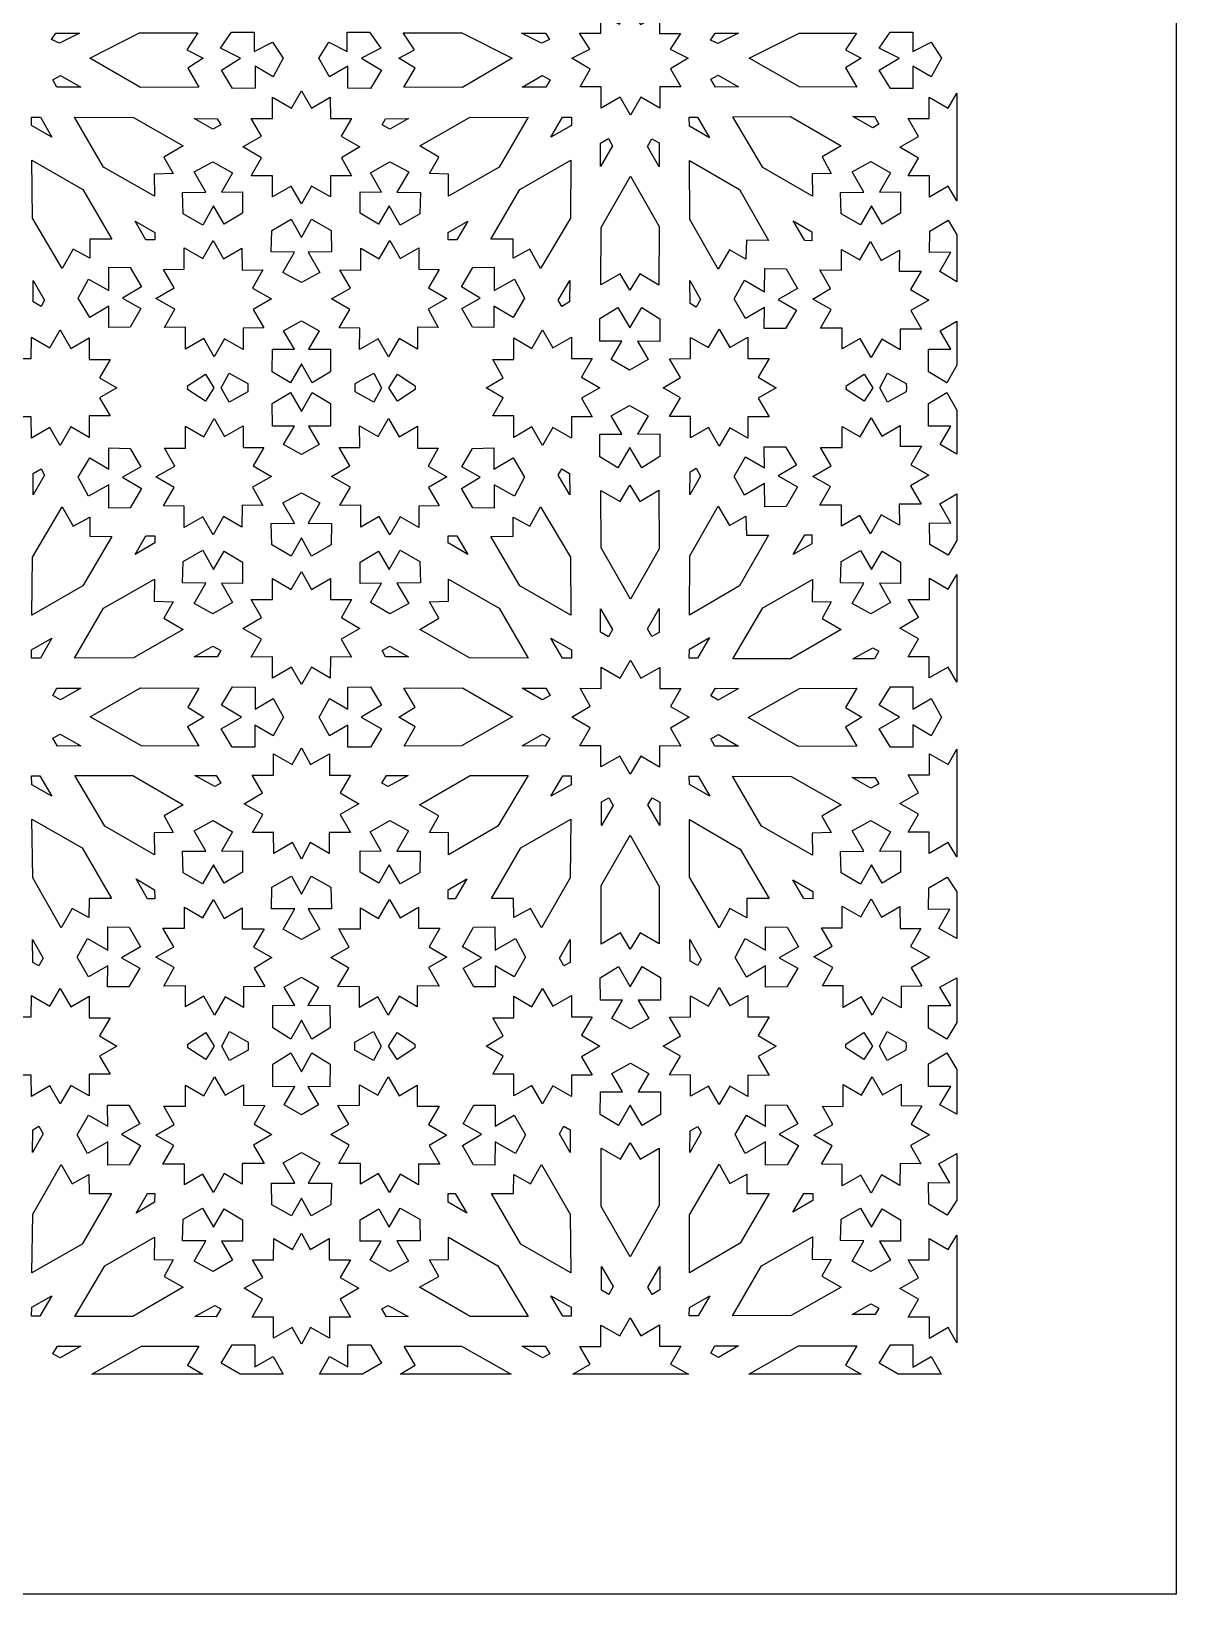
# Model space of a CAD drawing. Extents: x -340 to 340, y -245 to 245.
# Drawn here: x 235.5 to 340.1, y -245.1 to -102.7 of the extents above; entities that cross this region are included whole.
import ezdxf

# ---------------------------------------------------------------- set-up
doc = ezdxf.new("R2010")
doc.units = 0
doc.layers.add('LAYER_1', color=18, linetype='CONTINUOUS')

msp = doc.modelspace()

# ---------------------------------------------------------------- linework, layer by layer
at = {"layer": 'LAYER_1'}
msp.add_lwpolyline([(339.89, 144.89, 0.454904), (239.89, 244.89), (-340.11, 244.89), (-340.11, -245.11), (339.89, -245.11)], format="xyb", close=True, dxfattribs=at)
for points in [[(291.04, -102.07), (292.77, -101.2), (292.76, -102.89), (294.69, -102.9), (293.75, -104.32), (295.39, -105.16), (293.78, -106.12), (294.73, -107.75), (292.8, -107.75), (292.8, -109.69), (291.08, -108.7), (290.13, -110.35), (289.18, -108.7), (287.46, -109.7), (287.46, -107.77), (285.53, -107.77), (286.46, -106.14), (284.77, -105.16), (286.42, -104.31), (285.48, -102.87), (287.42, -102.88), (287.42, -101.19), (289.14, -102.06), (290.1, -100.62)], [(238.08, -103.79), (237.36, -103.44), (237.74, -102.86), (239.9, -102.86)], [(250.69, -102.85), (249.67, -104.38), (251.17, -105.16), (249.76, -106.05), (250.78, -107.8), (245.45, -107.81), (240.83, -105.16), (245.36, -102.84)], [(255.82, -102.77), (255.82, -104.54), (257.48, -103.69), (258.46, -105.16), (257.56, -106.85), (255.9, -105.87), (255.9, -107.89), (253.84, -107.9), (252.83, -106.24), (254.59, -105.16), (252.74, -104.22), (253.76, -102.77)], [(267.36, -104.22), (265.6, -105.16), (267.43, -106.24), (266.42, -107.9), (264.36, -107.89), (264.36, -105.87), (262.7, -106.85), (261.73, -105.16), (262.63, -103.69), (264.29, -104.54), (264.29, -102.77), (266.35, -102.77)], [(279.35, -105.16), (274.81, -107.81), (269.48, -107.8), (270.5, -106.05), (269.01, -105.16), (270.44, -104.38), (269.42, -102.85), (274.75, -102.84)], [(282.37, -102.86), (282.75, -103.44), (282.03, -103.79), (280.2, -102.86)], [(299.97, -102.88), (298.09, -103.82), (297.43, -103.49), (297.85, -102.87)], [(309.72, -104.4), (311.15, -105.16), (309.73, -106.03), (310.75, -107.78), (305.53, -107.77), (300.95, -105.16), (305.51, -102.88), (310.74, -102.87)], [(315.87, -102.77), (315.87, -104.53), (317.53, -103.68), (318.49, -105.16), (317.54, -106.86), (315.88, -105.88), (315.87, -107.9), (313.82, -107.9), (312.81, -106.23), (314.61, -105.16), (312.8, -104.22), (313.81, -102.77)], [(240.01, -107.79), (237.84, -107.79), (237.46, -107.13), (238.18, -106.73)], [(282.8, -107.13), (282.41, -107.79), (280.25, -107.79), (282.08, -106.73)], [(299.99, -107.77), (297.88, -107.78), (297.46, -107.07), (298.12, -106.7)], [(261.04, -109.7), (262.76, -108.7), (262.77, -110.63), (264.7, -110.63), (263.76, -112.26), (265.46, -113.24), (263.77, -114.23), (264.71, -115.86), (262.78, -115.86), (262.78, -117.79), (261.06, -116.8), (260.13, -118.42), (259.2, -116.8), (257.48, -117.79), (257.48, -115.86), (255.55, -115.86), (256.49, -114.23), (254.8, -113.24), (256.5, -112.26), (255.56, -110.63), (257.49, -110.63), (257.5, -108.7), (259.22, -109.7), (260.13, -108.12)], [(319.89, -118.16), (319.1, -116.81), (317.39, -117.81), (317.38, -115.87), (315.45, -115.88), (316.38, -114.25), (314.69, -113.27), (316.38, -112.28), (315.44, -110.65), (317.37, -110.65), (317.36, -108.71), (319.09, -109.71), (319.89, -108.35)], [(236.33, -110.53), (237.39, -112.36), (235.51, -111.28), (235.51, -110.52)], [(244.81, -110.55), (249.34, -113.14), (247.59, -114.16), (248.44, -115.67), (246.71, -115.71), (246.73, -117.73), (242.1, -115.09), (239.44, -110.52)], [(252.45, -110.66), (252.77, -111.22), (252.06, -111.62), (250.36, -110.64)], [(268.19, -111.62), (267.48, -111.22), (267.81, -110.66), (269.9, -110.64)], [(278.16, -115.09), (273.53, -117.73), (273.55, -115.71), (271.82, -115.67), (272.67, -114.16), (270.92, -113.14), (275.45, -110.55), (280.81, -110.52)], [(284.74, -111.28), (282.87, -112.36), (283.93, -110.53), (284.75, -110.52)], [(296.25, -110.52), (297.33, -112.4), (295.5, -111.34), (295.49, -110.52)], [(309.34, -113.13), (307.59, -114.13), (308.43, -115.65), (306.7, -115.68), (306.71, -117.71), (302.19, -115.1), (299.45, -110.48), (304.73, -110.47)], [(312.77, -111.16), (312.21, -111.48), (310.39, -110.46), (312.36, -110.46)], [(288.48, -113.14), (287.39, -115.01), (287.4, -112.89), (288.11, -112.48)], [(292.73, -112.87), (292.74, -115.04), (291.68, -113.21), (292.08, -112.49)], [(240.21, -117.12), (242.86, -121.63), (240.84, -121.64), (240.83, -123.37), (239.31, -122.55), (238.32, -124.31), (235.61, -119.72), (235.56, -114.44)], [(253.84, -115.6), (252.84, -117.36), (254.77, -117.33), (254.75, -119.28), (253.09, -120.28), (252.13, -118.61), (251.13, -120.36), (249.34, -119.34), (249.28, -117.4), (251.41, -117.37), (250.35, -115.52), (252.05, -114.58)], [(269.91, -115.52), (268.84, -117.37), (270.98, -117.4), (270.92, -119.34), (269.13, -120.36), (268.13, -118.61), (267.17, -120.28), (265.5, -119.28), (265.49, -117.33), (267.42, -117.36), (266.42, -115.6), (268.2, -114.58)], [(284.65, -119.72), (281.94, -124.31), (280.95, -122.55), (279.43, -123.37), (279.42, -121.64), (277.4, -121.63), (280.05, -117.12), (284.7, -114.44)], [(300.06, -117.12), (302.71, -121.75), (300.69, -121.73), (300.65, -123.47), (299.14, -122.62), (298.13, -124.37), (295.54, -119.84), (295.5, -114.46)], [(313.83, -115.6), (312.83, -117.35), (314.75, -117.33), (314.74, -119.28), (313.06, -120.28), (312.11, -118.6), (311.11, -120.35), (309.32, -119.33), (309.27, -117.38), (311.4, -117.36), (310.35, -115.51), (312.05, -114.57)], [(292.74, -120.5), (292.72, -125.83), (290.97, -124.8), (290.08, -126.29), (289.19, -124.79), (287.44, -125.81), (287.46, -120.58), (290.12, -115.91)], [(246.76, -121.04), (246.76, -121.69), (245.95, -121.69), (244.96, -119.99)], [(262.83, -120.86), (262.88, -122.8), (260.75, -122.82), (261.81, -124.68), (260.13, -125.6), (258.45, -124.68), (259.51, -122.82), (257.38, -122.8), (257.42, -120.86), (259.21, -119.83), (260.13, -121.48), (261.05, -119.83)], [(274.31, -121.69), (273.5, -121.69), (273.5, -121.04), (275.3, -119.99)], [(306.65, -120.96), (306.66, -121.78), (306.01, -121.77), (304.96, -119.97)], [(319.89, -121.26), (319.89, -125.52), (318.32, -124.58), (319.32, -122.83), (317.4, -122.85), (317.41, -120.9), (319.09, -119.91)], [(253.04, -123.44), (254.71, -122.47), (254.72, -124.46), (256.62, -124.45), (255.67, -126.1), (257.4, -127.09), (255.73, -128.06), (256.7, -129.73), (254.82, -129.74), (254.83, -131.7), (253.13, -130.73), (252.19, -132.36), (251.22, -130.69), (249.55, -131.66), (249.55, -129.67), (247.65, -129.68), (248.59, -128.03), (246.87, -127.04), (248.53, -126.07), (247.56, -124.4), (249.44, -124.39), (249.44, -122.43), (251.14, -123.4), (252.07, -121.77)], [(269.12, -123.4), (270.82, -122.43), (270.82, -124.39), (272.7, -124.4), (271.72, -126.07), (273.39, -127.04), (271.67, -128.03), (272.61, -129.68), (270.71, -129.67), (270.71, -131.66), (269.04, -130.69), (268.07, -132.36), (267.13, -130.73), (265.43, -131.7), (265.44, -129.74), (263.56, -129.73), (264.53, -128.06), (262.86, -127.09), (264.59, -126.1), (263.64, -124.45), (265.54, -124.46), (265.55, -122.47), (267.22, -123.44), (268.19, -121.77)], [(312.99, -123.6), (314.64, -122.65), (314.63, -124.55), (316.62, -124.55), (315.65, -126.23), (317.32, -127.2), (315.69, -128.14), (316.66, -129.84), (314.71, -129.84), (314.7, -131.72), (313.03, -130.75), (312.06, -132.42), (311.07, -130.69), (309.43, -131.64), (309.43, -129.74), (307.45, -129.74), (308.41, -128.06), (306.74, -127.1), (308.37, -126.15), (307.4, -124.45), (309.36, -124.46), (309.36, -122.57), (311.03, -123.54), (312, -121.87)], [(244.51, -124.22), (245.55, -126), (243.82, -127.02), (245.5, -127.96), (244.53, -129.65), (242.58, -129.69), (242.57, -127.76), (240.84, -128.78), (239.79, -127.01), (240.71, -125.29), (242.57, -126.33), (242.56, -124.19)], [(277.69, -126.33), (279.55, -125.29), (280.47, -127.01), (279.42, -128.78), (277.68, -127.76), (277.68, -129.69), (275.73, -129.65), (274.76, -127.96), (276.44, -127.02), (274.71, -126), (275.75, -124.22), (277.7, -124.19)], [(304.32, -124.36), (305.34, -126.15), (303.59, -127.15), (305.26, -128.11), (304.27, -129.79), (302.32, -129.8), (302.34, -127.87), (300.6, -128.87), (299.57, -127.09), (300.51, -125.38), (302.36, -126.44), (302.38, -124.31)], [(236.71, -127.2), (236.39, -127.77), (235.69, -127.36), (235.67, -125.4)], [(284.57, -127.36), (283.87, -127.77), (283.55, -127.2), (284.59, -125.4)], [(296.52, -127.13), (296.12, -127.84), (295.56, -127.51), (295.55, -125.42)], [(290.06, -129.72), (291.15, -127.88), (292.8, -128.9), (292.79, -130.96), (290.78, -130.95), (291.75, -132.62), (290.05, -133.57), (288.36, -132.61), (289.34, -130.95), (287.32, -130.94), (287.33, -128.88), (288.99, -127.87)], [(261.75, -130.01), (260.77, -131.67), (262.78, -131.68), (262.78, -133.74), (261.12, -134.75), (260.13, -133), (259.14, -134.75), (257.47, -133.74), (257.48, -131.68), (259.49, -131.67), (258.51, -130.01), (260.13, -129.08)], [(319.89, -133.14), (318.96, -134.75), (317.3, -133.73), (317.31, -131.67), (319.33, -131.67), (318.35, -130), (319.89, -129.13)], [(239.11, -131.6), (240.78, -130.63), (240.78, -132.62), (242.68, -132.62), (241.73, -134.27), (243.3, -135.18), (241.73, -136.09), (242.68, -137.74), (240.78, -137.74), (240.78, -139.73), (239.11, -138.76), (238.15, -140.44), (237.2, -138.81), (235.51, -139.79), (235.5, -137.83), (233.62, -137.83), (234.59, -136.15), (232.92, -135.18), (234.59, -134.21), (233.62, -132.53), (235.5, -132.53), (235.51, -130.57), (237.2, -131.55), (238.15, -129.92)], [(283.06, -131.55), (284.75, -130.57), (284.75, -132.53), (286.64, -132.53), (285.67, -134.21), (287.34, -135.18), (285.67, -136.15), (286.64, -137.83), (284.75, -137.83), (284.75, -139.79), (283.06, -138.81), (282.11, -140.44), (281.15, -138.76), (279.48, -139.73), (279.48, -137.74), (277.58, -137.74), (278.53, -136.09), (276.96, -135.18), (278.53, -134.27), (277.58, -132.62), (279.48, -132.62), (279.48, -130.63), (281.15, -131.6), (282.11, -129.92)], [(299.2, -131.53), (300.83, -130.58), (300.83, -132.51), (302.76, -132.51), (301.77, -134.23), (303.42, -135.18), (301.77, -136.12), (302.76, -137.85), (300.83, -137.84), (300.83, -139.78), (299.2, -138.83), (298.21, -140.52), (297.24, -138.82), (295.61, -139.76), (295.61, -137.82), (293.68, -137.82), (294.69, -136.1), (293.11, -135.18), (294.69, -134.26), (293.68, -132.54), (295.61, -132.53), (295.61, -130.6), (297.24, -131.53), (298.21, -129.84)], [(255.23, -134.81), (255.24, -135.18), (255.23, -135.55), (253.53, -136.5), (252.82, -135.18), (253.53, -133.86)], [(267.43, -135.18), (266.73, -136.5), (265.03, -135.55), (265.02, -135.18), (265.03, -134.81), (266.73, -133.86)], [(315.27, -134.81), (315.29, -135.18), (315.27, -135.55), (313.57, -136.5), (312.87, -135.18), (313.57, -133.86)], [(252.16, -135.18), (251.38, -136.42), (249.75, -135.34), (249.76, -135.18), (249.75, -135.02), (251.38, -133.94)], [(270.5, -135.02), (270.5, -135.18), (270.5, -135.34), (268.88, -136.42), (268.1, -135.18), (268.88, -133.94)], [(312.21, -135.18), (311.42, -136.42), (309.8, -135.34), (309.81, -135.18), (309.8, -135.02), (311.42, -133.94)], [(262.78, -136.62), (262.78, -138.68), (260.77, -138.69), (261.75, -140.35), (260.13, -141.28), (258.51, -140.35), (259.49, -138.69), (257.48, -138.68), (257.47, -136.62), (259.14, -135.61), (260.13, -137.36), (261.12, -135.61)], [(319.89, -137.22), (319.89, -141.23), (318.35, -140.35), (319.33, -138.69), (317.31, -138.69), (317.3, -136.63), (318.96, -135.61)], [(253.13, -139.63), (254.83, -138.66), (254.82, -140.62), (256.7, -140.63), (255.73, -142.3), (257.4, -143.27), (255.67, -144.26), (256.62, -145.91), (254.72, -145.9), (254.71, -147.89), (253.04, -146.92), (252.07, -148.59), (251.14, -146.96), (249.44, -147.93), (249.44, -145.97), (247.56, -145.96), (248.53, -144.29), (246.87, -143.32), (248.59, -142.33), (247.65, -140.68), (249.55, -140.69), (249.55, -138.7), (251.22, -139.67), (252.19, -138)], [(269.04, -139.67), (270.71, -138.7), (270.71, -140.69), (272.61, -140.68), (271.67, -142.33), (273.39, -143.32), (271.72, -144.29), (272.7, -145.96), (270.82, -145.97), (270.82, -147.93), (269.12, -146.96), (268.19, -148.59), (267.22, -146.92), (265.55, -147.89), (265.54, -145.9), (263.64, -145.91), (264.59, -144.26), (262.86, -143.27), (264.53, -142.3), (263.56, -140.63), (265.44, -140.62), (265.43, -138.66), (267.13, -139.63), (268.07, -138)], [(291.75, -137.74), (290.78, -139.41), (292.79, -139.4), (292.8, -141.46), (291.15, -142.48), (290.06, -140.64), (288.99, -142.49), (287.33, -141.48), (287.32, -139.42), (289.34, -139.41), (288.36, -137.75), (290.05, -136.79)], [(313.03, -139.61), (314.7, -138.64), (314.71, -140.52), (316.66, -140.52), (315.69, -142.22), (317.32, -143.16), (315.65, -144.13), (316.62, -145.8), (314.63, -145.81), (314.64, -147.71), (312.99, -146.76), (312, -148.49), (311.03, -146.82), (309.36, -147.79), (309.36, -145.9), (307.4, -145.9), (308.37, -144.2), (306.74, -143.26), (308.41, -142.3), (307.45, -140.62), (309.43, -140.62), (309.43, -138.72), (311.07, -139.67), (312.06, -137.94)], [(244.53, -140.71), (245.5, -142.4), (243.82, -143.34), (245.55, -144.36), (244.51, -146.14), (242.56, -146.17), (242.57, -144.03), (240.71, -145.07), (239.79, -143.35), (240.84, -141.58), (242.57, -142.6), (242.58, -140.67)], [(277.68, -142.6), (279.42, -141.58), (280.47, -143.35), (279.55, -145.07), (277.69, -144.03), (277.7, -146.17), (275.75, -146.14), (274.71, -144.36), (276.44, -143.34), (274.76, -142.4), (275.73, -140.71), (277.68, -140.67)], [(304.27, -140.57), (305.26, -142.25), (303.59, -143.21), (305.34, -144.21), (304.32, -146), (302.38, -146.05), (302.36, -143.92), (300.51, -144.98), (299.57, -143.27), (300.6, -141.49), (302.34, -142.49), (302.32, -140.56)], [(236.71, -143.16), (235.67, -144.96), (235.69, -143), (236.39, -142.59)], [(284.57, -143), (284.59, -144.96), (283.55, -143.16), (283.87, -142.59)], [(296.52, -143.23), (295.55, -144.94), (295.56, -142.85), (296.12, -142.52)], [(261.81, -145.68), (260.75, -147.54), (262.88, -147.55), (262.83, -149.5), (261.05, -150.53), (260.13, -148.88), (259.21, -150.53), (257.42, -149.5), (257.38, -147.55), (259.51, -147.54), (258.45, -145.68), (260.13, -144.76)], [(290.97, -145.56), (292.72, -144.53), (292.74, -149.86), (290.12, -154.45), (287.46, -149.78), (287.44, -144.55), (289.19, -145.56), (290.08, -144.07)], [(319.89, -149.1), (319.09, -150.45), (317.41, -149.46), (317.4, -147.51), (319.32, -147.53), (318.32, -145.78), (319.89, -144.84)], [(239.31, -147.81), (240.83, -146.98), (240.84, -148.72), (242.86, -148.73), (240.21, -153.23), (235.56, -155.92), (235.61, -150.64), (238.32, -146.05)], [(284.65, -150.64), (284.7, -155.92), (280.05, -153.23), (277.4, -148.73), (279.42, -148.72), (279.43, -146.98), (280.95, -147.81), (281.94, -146.05)], [(299.14, -147.74), (300.65, -146.89), (300.69, -148.63), (302.71, -148.61), (300.06, -153.24), (295.5, -155.9), (295.54, -150.52), (298.13, -145.99)], [(246.76, -149.32), (244.96, -150.37), (245.95, -148.67), (246.76, -148.67)], [(274.31, -148.67), (275.3, -150.37), (273.5, -149.32), (273.5, -148.67)], [(306.65, -149.4), (304.96, -150.39), (306.01, -148.59), (306.66, -148.58)], [(252.13, -151.75), (253.09, -150.08), (254.75, -151.08), (254.77, -153.02), (252.84, -153), (253.84, -154.75), (252.05, -155.78), (250.35, -154.84), (251.41, -152.99), (249.28, -152.96), (249.34, -151.02), (251.13, -150)], [(270.92, -151.02), (270.98, -152.96), (268.84, -152.99), (269.91, -154.84), (268.2, -155.78), (266.42, -154.75), (267.42, -153), (265.49, -153.02), (265.5, -151.08), (267.17, -150.08), (268.13, -151.75), (269.13, -150)], [(312.11, -151.76), (313.06, -150.08), (314.74, -151.08), (314.75, -153.02), (312.83, -153.01), (313.83, -154.76), (312.05, -155.79), (310.35, -154.85), (311.4, -153), (309.27, -152.98), (309.32, -151.03), (311.11, -150.01)], [(261.06, -153.56), (262.78, -152.57), (262.78, -154.5), (264.71, -154.5), (263.77, -156.13), (265.46, -157.12), (263.76, -158.1), (264.7, -159.73), (262.77, -159.72), (262.76, -161.66), (261.04, -160.66), (260.13, -162.24), (259.22, -160.66), (257.5, -161.66), (257.49, -159.72), (255.56, -159.73), (256.5, -158.1), (254.8, -157.12), (256.49, -156.13), (255.55, -154.5), (257.48, -154.5), (257.48, -152.57), (259.2, -153.56), (260.13, -151.94)], [(319.89, -162.01), (319.09, -160.65), (317.36, -161.64), (317.37, -159.71), (315.44, -159.71), (316.38, -158.08), (314.69, -157.09), (316.38, -156.11), (315.45, -154.48), (317.38, -154.49), (317.39, -152.55), (319.1, -153.55), (319.89, -152.2)], [(246.71, -154.65), (248.44, -154.69), (247.59, -156.2), (249.34, -157.21), (244.81, -159.81), (239.44, -159.84), (242.1, -155.27), (246.73, -152.63)], [(278.16, -155.27), (280.81, -159.84), (275.45, -159.81), (270.92, -157.21), (272.67, -156.2), (271.82, -154.69), (273.55, -154.65), (273.53, -152.63)], [(306.7, -154.68), (308.43, -154.71), (307.59, -156.23), (309.34, -157.23), (304.73, -159.89), (299.45, -159.88), (302.19, -155.26), (306.71, -152.65)], [(288.48, -157.22), (288.11, -157.88), (287.4, -157.47), (287.39, -155.35)], [(292.73, -157.48), (292.08, -157.87), (291.68, -157.15), (292.74, -155.32)], [(236.33, -159.83), (235.51, -159.84), (235.51, -159.08), (237.39, -158)], [(284.74, -159.08), (284.75, -159.84), (283.93, -159.83), (282.87, -158)], [(296.25, -159.84), (295.49, -159.84), (295.5, -159.02), (297.33, -157.96)], [(252.77, -159.14), (252.45, -159.7), (250.36, -159.72), (252.06, -158.74)], [(269.9, -159.72), (267.81, -159.7), (267.48, -159.14), (268.19, -158.74)], [(312.77, -159.2), (312.36, -159.9), (310.39, -159.9), (312.21, -158.88)], [(291.08, -161.66), (292.8, -160.67), (292.8, -162.61), (294.73, -162.61), (293.78, -164.24), (295.47, -165.22), (293.78, -166.2), (294.71, -167.84), (292.78, -167.83), (292.78, -169.76), (291.06, -168.76), (290.11, -170.41), (289.16, -168.76), (287.44, -169.75), (287.44, -167.82), (285.51, -167.81), (286.46, -166.18), (284.77, -165.2), (286.46, -164.22), (285.53, -162.58), (287.46, -162.59), (287.46, -160.66), (289.18, -161.66), (290.13, -160.01)], [(238.18, -163.63), (237.46, -163.23), (237.84, -162.57), (240.01, -162.56)], [(250.78, -162.56), (249.76, -164.3), (251.24, -165.2), (249.75, -166.09), (250.77, -167.84), (245.55, -167.83), (240.88, -165.18), (245.45, -162.55)], [(255.9, -162.47), (255.9, -164.48), (257.56, -163.51), (258.51, -165.21), (257.56, -166.91), (255.89, -165.93), (255.89, -167.95), (253.83, -167.95), (252.82, -166.28), (254.67, -165.2), (252.83, -164.12), (253.84, -162.46)], [(267.43, -164.12), (265.59, -165.2), (267.43, -166.28), (266.43, -167.95), (264.37, -167.95), (264.36, -165.93), (262.7, -166.91), (261.75, -165.21), (262.7, -163.51), (264.36, -164.48), (264.36, -162.47), (266.42, -162.46)], [(279.38, -165.18), (274.71, -167.83), (269.49, -167.84), (270.51, -166.09), (269.02, -165.2), (270.5, -164.3), (269.48, -162.56), (274.81, -162.55)], [(282.41, -162.57), (282.8, -163.23), (282.08, -163.63), (280.25, -162.56)], [(299.99, -162.59), (298.12, -163.66), (297.46, -163.28), (297.88, -162.58)], [(309.73, -164.33), (311.22, -165.22), (309.74, -166.12), (310.76, -167.86), (305.43, -167.87), (300.86, -165.24), (305.53, -162.59), (310.75, -162.58)], [(315.87, -162.46), (315.88, -164.48), (317.54, -163.5), (318.49, -165.2), (317.54, -166.9), (315.88, -165.92), (315.88, -167.94), (313.82, -167.95), (312.81, -166.28), (314.65, -165.2), (312.81, -164.13), (313.82, -162.46)], [(240.01, -167.83), (237.9, -167.84), (237.48, -167.14), (238.13, -166.76)], [(260.96, -169.54), (262.68, -168.55), (262.68, -170.49), (264.61, -170.49), (263.67, -172.12), (265.36, -173.11), (263.66, -174.08), (264.6, -175.72), (262.67, -175.71), (262.66, -177.64), (260.94, -176.64), (260.13, -178.14), (259.31, -176.64), (257.6, -177.64), (257.59, -175.71), (255.66, -175.72), (256.6, -174.08), (254.9, -173.11), (256.59, -172.12), (255.65, -170.49), (257.58, -170.49), (257.57, -168.55), (259.3, -169.54), (260.13, -168.01)], [(282.78, -167.14), (282.36, -167.84), (280.25, -167.83), (282.12, -166.76)], [(299.99, -167.86), (297.83, -167.85), (297.45, -167.2), (298.16, -166.79)], [(319.89, -177.93), (319.09, -176.64), (317.36, -177.63), (317.37, -175.7), (315.44, -175.69), (316.38, -174.06), (314.69, -173.08), (316.38, -172.1), (315.45, -170.46), (317.38, -170.47), (317.39, -168.54), (319.1, -169.54), (319.89, -168.12)], [(236.29, -170.56), (237.38, -172.42), (235.55, -171.38), (235.53, -170.56)], [(249.36, -173.19), (247.61, -174.2), (248.45, -175.71), (246.72, -175.74), (246.73, -177.77), (242.21, -175.16), (239.47, -170.54), (244.75, -170.53)], [(252.79, -171.22), (252.23, -171.54), (250.41, -170.52), (252.37, -170.52)], [(269.85, -170.52), (268.03, -171.54), (267.47, -171.22), (267.89, -170.52)], [(280.79, -170.54), (278.05, -175.16), (273.53, -177.77), (273.54, -175.74), (271.81, -175.71), (272.65, -174.2), (270.9, -173.19), (275.51, -170.53)], [(284.71, -171.38), (282.88, -172.42), (283.97, -170.56), (284.72, -170.56)], [(296.31, -170.59), (297.37, -172.42), (295.5, -171.34), (295.49, -170.58)], [(304.79, -170.61), (309.32, -173.21), (307.57, -174.22), (308.42, -175.73), (306.69, -175.77), (306.71, -177.79), (302.08, -175.15), (299.43, -170.59)], [(312.43, -170.72), (312.76, -171.28), (312.05, -171.68), (310.35, -170.7)], [(288.54, -173.27), (287.48, -175.1), (287.49, -172.93), (288.14, -172.55)], [(292.8, -172.97), (292.8, -175.09), (291.72, -173.21), (292.09, -172.55)], [(240.14, -177.13), (242.81, -181.75), (240.78, -181.74), (240.76, -183.48), (239.24, -182.64), (238.24, -184.4), (235.63, -179.87), (235.56, -174.5)], [(253.85, -175.66), (252.85, -177.41), (254.77, -177.4), (254.75, -179.35), (253.08, -180.34), (252.13, -178.66), (251.12, -180.41), (249.34, -179.39), (249.29, -177.44), (251.42, -177.42), (250.36, -175.57), (252.07, -174.63)], [(269.9, -175.57), (268.84, -177.42), (270.97, -177.44), (270.92, -179.39), (269.14, -180.41), (268.13, -178.66), (267.18, -180.34), (265.5, -179.35), (265.49, -177.4), (267.41, -177.41), (266.41, -175.66), (268.19, -174.63)], [(284.63, -179.87), (282.02, -184.4), (281.02, -182.64), (279.5, -183.48), (279.47, -181.74), (277.45, -181.75), (280.12, -177.13), (284.69, -174.5)], [(300.13, -177.24), (302.76, -181.75), (300.74, -181.75), (300.72, -183.49), (299.2, -182.65), (298.21, -184.42), (295.52, -179.81), (295.5, -174.53)], [(313.82, -175.67), (312.82, -177.42), (314.75, -177.4), (314.74, -179.35), (313.07, -180.35), (312.11, -178.67), (311.11, -180.42), (309.32, -179.41), (309.27, -177.46), (311.4, -177.43), (310.33, -175.58), (312.04, -174.64)], [(292.74, -180.65), (292.74, -185.88), (291, -184.86), (290.11, -186.35), (289.22, -184.86), (287.47, -185.89), (287.46, -180.55), (290.09, -175.97)], [(246.75, -180.94), (246.76, -181.76), (246.11, -181.76), (245.05, -179.96)], [(262.81, -180.72), (262.87, -182.67), (260.74, -182.69), (261.8, -184.54), (260.13, -185.47), (258.46, -184.54), (259.52, -182.69), (257.39, -182.67), (257.44, -180.72), (259.23, -179.7), (260.13, -181.34), (261.03, -179.7)], [(274.15, -181.76), (273.5, -181.76), (273.51, -180.94), (275.21, -179.96)], [(306.74, -181.1), (306.74, -181.76), (305.93, -181.75), (304.94, -180.05)], [(319.89, -181.14), (319.89, -185.39), (318.24, -184.46), (319.24, -182.71), (317.31, -182.73), (317.32, -180.78), (318.99, -179.78)], [(253.1, -183.55), (254.74, -182.59), (254.74, -184.5), (256.73, -184.49), (255.77, -186.17), (257.44, -187.13), (255.82, -188.08), (256.8, -189.77), (254.84, -189.78), (254.85, -191.66), (253.17, -190.7), (252.21, -192.38), (251.22, -190.65), (249.57, -191.61), (249.57, -189.71), (247.58, -189.72), (248.54, -188.04), (246.87, -187.08), (248.49, -186.13), (247.51, -184.43), (249.47, -184.43), (249.47, -182.54), (251.14, -183.51), (252.1, -181.83)], [(269.12, -183.51), (270.79, -182.54), (270.79, -184.43), (272.75, -184.43), (271.77, -186.13), (273.39, -187.08), (271.72, -188.04), (272.68, -189.72), (270.69, -189.71), (270.69, -191.61), (269.04, -190.65), (268.05, -192.38), (267.09, -190.7), (265.41, -191.66), (265.42, -189.78), (263.46, -189.77), (264.44, -188.08), (262.81, -187.13), (264.49, -186.17), (263.53, -184.49), (265.52, -184.5), (265.52, -182.59), (267.16, -183.55), (268.16, -181.83)], [(313.02, -183.45), (314.69, -182.48), (314.7, -184.47), (316.6, -184.46), (315.65, -186.11), (317.38, -187.1), (315.71, -188.07), (316.68, -189.74), (314.8, -189.75), (314.81, -191.71), (313.11, -190.74), (312.17, -192.38), (311.2, -190.7), (309.53, -191.68), (309.53, -189.69), (307.63, -189.69), (308.57, -188.04), (306.85, -187.06), (308.52, -186.08), (307.54, -184.41), (309.43, -184.4), (309.42, -182.44), (311.12, -183.42), (312.06, -181.78)], [(244.43, -184.35), (245.46, -186.14), (243.72, -187.15), (245.39, -188.1), (244.41, -189.78), (242.46, -189.8), (242.47, -187.87), (240.73, -188.89), (239.69, -187.1), (240.62, -185.39), (242.48, -186.45), (242.49, -184.31)], [(277.78, -186.45), (279.64, -185.39), (280.57, -187.1), (279.53, -188.89), (277.79, -187.87), (277.8, -189.8), (275.85, -189.78), (274.87, -188.1), (276.54, -187.15), (274.8, -186.14), (275.83, -184.35), (277.77, -184.31)], [(304.4, -184.35), (305.43, -186.14), (303.69, -187.15), (305.37, -188.1), (304.39, -189.78), (302.44, -189.81), (302.45, -187.88), (300.71, -188.9), (299.67, -187.12), (300.59, -185.4), (302.45, -186.45), (302.45, -184.32)], [(236.6, -187.18), (236.2, -187.89), (235.64, -187.56), (235.62, -185.47)], [(284.62, -187.56), (284.06, -187.89), (283.66, -187.18), (284.64, -185.47)], [(296.58, -187.3), (296.26, -187.86), (295.56, -187.45), (295.55, -185.49)], [(292.85, -188.95), (292.85, -191.01), (290.84, -191.01), (291.81, -192.68), (290.12, -193.63), (288.42, -192.68), (289.4, -191.01), (287.38, -191.02), (287.37, -188.96), (289.03, -187.94), (290.11, -189.78), (291.19, -187.94)], [(261.69, -189.81), (260.72, -191.48), (262.73, -191.47), (262.75, -193.53), (261.09, -194.55), (260.13, -192.83), (259.17, -194.55), (257.51, -193.53), (257.53, -191.47), (259.54, -191.48), (258.57, -189.81), (260.13, -188.91)], [(319.89, -193.05), (318.97, -194.56), (317.31, -193.56), (317.3, -191.49), (319.32, -191.49), (318.33, -189.83), (319.89, -188.98)], [(239.11, -191.6), (240.78, -190.64), (240.78, -192.63), (242.68, -192.63), (241.73, -194.27), (243.3, -195.19), (241.73, -196.1), (242.68, -197.75), (240.78, -197.75), (240.78, -199.74), (239.11, -198.77), (238.15, -200.45), (237.2, -198.82), (235.51, -199.8), (235.5, -197.84), (233.62, -197.83), (234.59, -196.16), (232.92, -195.19), (234.59, -194.21), (233.62, -192.54), (235.5, -192.54), (235.51, -190.58), (237.2, -191.56), (238.15, -189.93)], [(283.06, -191.56), (284.75, -190.58), (284.75, -192.54), (286.64, -192.54), (285.67, -194.21), (287.34, -195.19), (285.67, -196.16), (286.64, -197.83), (284.75, -197.84), (284.75, -199.8), (283.06, -198.82), (282.11, -200.45), (281.15, -198.77), (279.48, -199.74), (279.48, -197.75), (277.58, -197.75), (278.53, -196.1), (276.96, -195.19), (278.53, -194.27), (277.58, -192.63), (279.48, -192.63), (279.48, -190.64), (281.15, -191.6), (282.11, -189.93)], [(299.2, -191.53), (300.83, -190.59), (300.83, -192.52), (302.76, -192.52), (301.77, -194.24), (303.42, -195.19), (301.77, -196.13), (302.76, -197.86), (300.83, -197.85), (300.83, -199.79), (299.2, -198.84), (298.21, -200.53), (297.24, -198.83), (295.61, -199.77), (295.61, -197.83), (293.68, -197.82), (294.69, -196.1), (293.11, -195.19), (294.69, -194.27), (293.68, -192.55), (295.61, -192.54), (295.61, -190.61), (297.24, -191.54), (298.21, -189.84)], [(252.19, -195.19), (251.41, -196.42), (249.79, -195.35), (249.79, -195.19), (249.79, -195.03), (251.41, -193.95)], [(255.26, -194.82), (255.27, -195.19), (255.26, -195.55), (253.56, -196.5), (252.86, -195.19), (253.56, -193.87)], [(267.4, -195.19), (266.7, -196.5), (265, -195.55), (264.99, -195.19), (265, -194.82), (266.7, -193.87)], [(270.47, -195.03), (270.47, -195.19), (270.47, -195.35), (268.85, -196.42), (268.06, -195.19), (268.85, -193.95)], [(312.18, -195.19), (311.39, -196.42), (309.77, -195.35), (309.77, -195.19), (309.77, -195.03), (311.39, -193.95)], [(315.24, -194.82), (315.25, -195.19), (315.24, -195.55), (313.54, -196.5), (312.84, -195.19), (313.54, -193.87)], [(262.75, -196.84), (262.73, -198.9), (260.72, -198.89), (261.69, -200.56), (260.13, -201.46), (258.57, -200.56), (259.54, -198.89), (257.53, -198.9), (257.51, -196.84), (259.17, -195.82), (260.13, -197.54), (261.09, -195.82)], [(319.89, -197.32), (319.89, -201.39), (318.33, -200.55), (319.32, -198.89), (317.3, -198.88), (317.31, -196.82), (318.97, -195.81)], [(291.81, -197.7), (290.84, -199.36), (292.85, -199.36), (292.85, -201.43), (291.19, -202.44), (290.11, -200.59), (289.03, -202.43), (287.37, -201.42), (287.38, -199.36), (289.4, -199.36), (288.42, -197.69), (290.12, -196.74)], [(253.17, -199.67), (254.85, -198.71), (254.84, -200.59), (256.8, -200.6), (255.82, -202.3), (257.44, -203.25), (255.77, -204.21), (256.73, -205.88), (254.74, -205.88), (254.74, -207.78), (253.1, -206.82), (252.1, -208.54), (251.14, -206.87), (249.47, -207.83), (249.47, -205.95), (247.51, -205.94), (248.49, -204.24), (246.87, -203.3), (248.54, -202.34), (247.58, -200.66), (249.57, -200.66), (249.57, -198.76), (251.22, -199.72), (252.21, -198)], [(269.04, -199.72), (270.69, -198.76), (270.69, -200.66), (272.68, -200.66), (271.72, -202.34), (273.39, -203.3), (271.77, -204.24), (272.75, -205.94), (270.79, -205.95), (270.79, -207.83), (269.12, -206.87), (268.16, -208.54), (267.16, -206.82), (265.52, -207.78), (265.52, -205.88), (263.53, -205.88), (264.49, -204.21), (262.81, -203.25), (264.44, -202.3), (263.46, -200.6), (265.42, -200.59), (265.41, -198.71), (267.09, -199.67), (268.05, -198)], [(313.11, -199.63), (314.81, -198.66), (314.8, -200.62), (316.68, -200.63), (315.71, -202.3), (317.38, -203.27), (315.65, -204.26), (316.6, -205.91), (314.7, -205.9), (314.69, -207.89), (313.02, -206.92), (312.06, -208.59), (311.12, -206.96), (309.42, -207.93), (309.43, -205.97), (307.54, -205.96), (308.52, -204.29), (306.85, -203.32), (308.57, -202.33), (307.63, -200.68), (309.53, -200.69), (309.53, -198.7), (311.2, -199.67), (312.17, -198)], [(244.41, -200.59), (245.39, -202.27), (243.72, -203.22), (245.46, -204.24), (244.43, -206.02), (242.49, -206.06), (242.48, -203.93), (240.62, -204.98), (239.69, -203.27), (240.73, -201.49), (242.47, -202.5), (242.46, -200.57)], [(277.79, -202.5), (279.53, -201.49), (280.57, -203.27), (279.64, -204.98), (277.78, -203.93), (277.77, -206.06), (275.83, -206.02), (274.8, -204.24), (276.54, -203.22), (274.87, -202.27), (275.85, -200.59), (277.8, -200.57)], [(304.39, -200.59), (305.37, -202.28), (303.69, -203.22), (305.43, -204.24), (304.4, -206.02), (302.45, -206.06), (302.45, -203.92), (300.59, -204.97), (299.67, -203.25), (300.71, -201.48), (302.45, -202.49), (302.44, -200.56)], [(236.6, -203.2), (235.62, -204.9), (235.64, -202.82), (236.2, -202.49)], [(284.62, -202.82), (284.64, -204.9), (283.66, -203.2), (284.06, -202.49)], [(296.58, -203.08), (295.55, -204.89), (295.56, -202.92), (296.26, -202.51)], [(261.8, -205.83), (260.74, -207.68), (262.87, -207.7), (262.81, -209.65), (261.03, -210.67), (260.13, -209.04), (259.23, -210.67), (257.44, -209.65), (257.39, -207.7), (259.52, -207.68), (258.46, -205.83), (260.13, -204.9)], [(291, -205.51), (292.74, -204.5), (292.74, -209.73), (290.09, -214.4), (287.46, -209.82), (287.47, -204.49), (289.22, -205.51), (290.11, -204.02)], [(319.89, -209.23), (318.99, -210.59), (317.32, -209.59), (317.31, -207.64), (319.24, -207.67), (318.24, -205.91), (319.89, -204.98)], [(239.24, -207.74), (240.76, -206.9), (240.78, -208.63), (242.81, -208.63), (240.14, -213.24), (235.56, -215.87), (235.63, -210.5), (238.24, -205.98)], [(284.63, -210.5), (284.69, -215.87), (280.12, -213.24), (277.45, -208.63), (279.47, -208.63), (279.5, -206.9), (281.02, -207.74), (282.02, -205.98)], [(299.2, -207.72), (300.72, -206.88), (300.74, -208.62), (302.76, -208.62), (300.13, -213.14), (295.5, -215.85), (295.52, -210.56), (298.21, -205.96)], [(246.75, -209.43), (245.05, -210.41), (246.11, -208.62), (246.76, -208.62)], [(274.15, -208.62), (275.21, -210.41), (273.51, -209.43), (273.5, -208.62)], [(306.74, -209.27), (304.94, -210.32), (305.93, -208.62), (306.74, -208.62)], [(252.13, -211.71), (253.08, -210.03), (254.75, -211.03), (254.77, -212.98), (252.85, -212.96), (253.85, -214.71), (252.07, -215.74), (250.36, -214.8), (251.42, -212.95), (249.29, -212.93), (249.34, -210.98), (251.12, -209.96)], [(270.92, -210.98), (270.97, -212.93), (268.84, -212.95), (269.9, -214.8), (268.19, -215.74), (266.41, -214.71), (267.41, -212.96), (265.49, -212.98), (265.5, -211.03), (267.18, -210.03), (268.13, -211.71), (269.14, -209.96)], [(312.11, -211.7), (313.07, -210.03), (314.74, -211.03), (314.75, -212.98), (312.82, -212.96), (313.82, -214.71), (312.04, -215.73), (310.33, -214.79), (311.4, -212.94), (309.27, -212.92), (309.32, -210.97), (311.11, -209.95)], [(246.72, -214.63), (248.45, -214.66), (247.61, -216.18), (249.36, -217.18), (244.75, -219.84), (239.47, -219.84), (242.21, -215.21), (246.73, -212.6)], [(260.94, -213.73), (262.66, -212.73), (262.67, -214.66), (264.6, -214.66), (263.66, -216.29), (265.36, -217.27), (263.67, -218.25), (264.61, -219.89), (262.68, -219.89), (262.68, -221.82), (260.96, -220.83), (260.13, -222.36), (259.3, -220.83), (257.57, -221.82), (257.58, -219.89), (255.65, -219.89), (256.59, -218.25), (254.9, -217.27), (256.6, -216.29), (255.66, -214.66), (257.59, -214.66), (257.6, -212.73), (259.31, -213.73), (260.13, -212.23)], [(278.05, -215.21), (280.79, -219.84), (275.51, -219.84), (270.9, -217.18), (272.65, -216.18), (271.81, -214.66), (273.54, -214.63), (273.53, -212.6)], [(306.69, -214.6), (308.42, -214.64), (307.57, -216.15), (309.32, -217.17), (304.79, -219.76), (299.43, -219.79), (302.08, -215.22), (306.71, -212.58)], [(319.89, -222.25), (319.1, -220.83), (317.39, -221.84), (317.38, -219.9), (315.45, -219.91), (316.38, -218.27), (314.69, -217.3), (316.38, -216.31), (315.44, -214.68), (317.37, -214.68), (317.36, -212.74), (319.09, -213.73), (319.89, -212.44)], [(288.54, -217.11), (288.14, -217.83), (287.49, -217.44), (287.48, -215.28)], [(292.8, -217.4), (292.09, -217.82), (291.72, -217.16), (292.8, -215.29)], [(236.29, -219.82), (235.53, -219.82), (235.55, -218.99), (237.38, -217.95)], [(252.79, -219.15), (252.37, -219.86), (250.41, -219.85), (252.23, -218.83)], [(269.85, -219.85), (267.89, -219.86), (267.47, -219.15), (268.03, -218.83)], [(284.71, -218.99), (284.72, -219.82), (283.97, -219.82), (282.88, -217.95)], [(296.31, -219.78), (295.49, -219.79), (295.5, -219.03), (297.37, -217.95)], [(312.76, -219.09), (312.43, -219.65), (310.35, -219.67), (312.05, -218.69)], [(291.06, -221.61), (292.78, -220.61), (292.78, -222.54), (294.71, -222.54), (293.78, -224.17), (295.41, -225.11), (284.88, -225.11), (286.46, -224.19), (285.51, -222.56), (287.44, -222.56), (287.44, -220.62), (289.16, -221.61), (290.11, -219.96)], [(240.01, -222.54), (238.13, -223.61), (237.48, -223.24), (237.9, -222.53)], [(249.75, -224.28), (251.13, -225.11), (241.02, -225.11), (245.55, -222.54), (250.77, -222.53)], [(255.89, -222.43), (255.89, -224.44), (257.56, -223.47), (258.48, -225.11), (254.56, -225.11), (252.82, -224.09), (253.83, -222.43)], [(267.43, -224.09), (265.7, -225.11), (261.78, -225.11), (262.7, -223.47), (264.36, -224.44), (264.37, -222.43), (266.43, -222.43)], [(274.71, -222.54), (279.24, -225.11), (269.13, -225.11), (270.51, -224.28), (269.49, -222.53)], [(282.78, -223.24), (282.12, -223.61), (280.25, -222.54), (282.36, -222.53)], [(298.16, -223.58), (297.45, -223.18), (297.83, -222.52), (299.99, -222.52)], [(310.76, -222.51), (309.74, -224.26), (311.15, -225.11), (300.91, -225.11), (305.43, -222.5)], [(315.88, -222.43), (315.88, -224.45), (317.54, -223.48), (318.46, -225.11), (314.54, -225.11), (312.81, -224.09), (313.82, -222.43)]]:
    msp.add_lwpolyline(points, close=True, dxfattribs=at)

doc.saveas('drawing.dxf')
